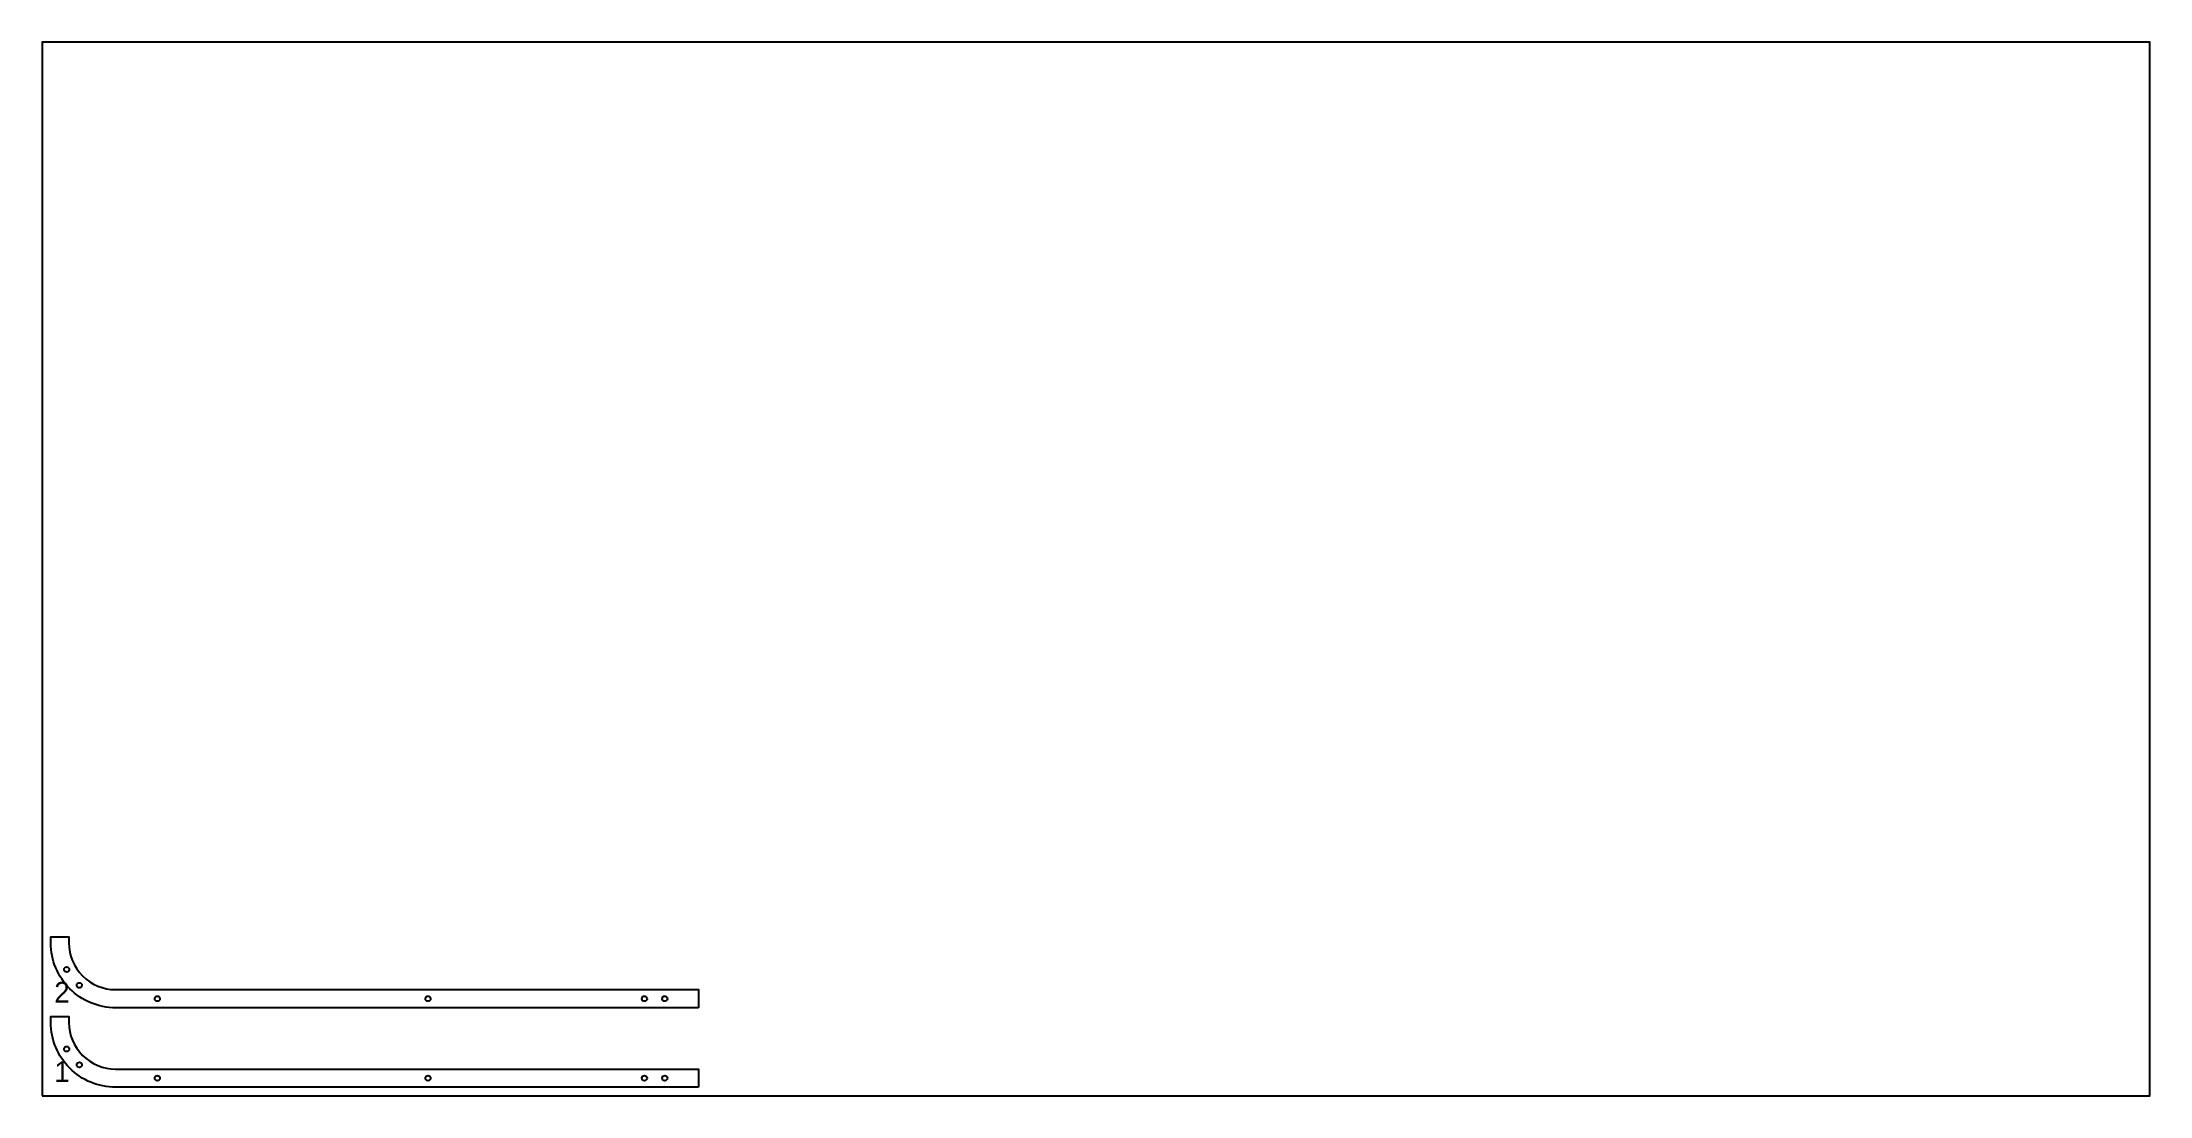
# Model space of a CAD drawing. Header units: millimetres. Extents: x 0 to 2440, y 0 to 1220.
import ezdxf

# ---------------------------------------------------------------- set-up
doc = ezdxf.new("R2010")
doc.units = ezdxf.units.MM
for name, color, linetype in [('A_SIDE_HOLES_15.5', 7, 'Continuous'), ('B_SIDE_HOLES_15.5', 7, 'Continuous'), ('OUTSIDE_THROUGH', 7, 'Continuous')]:
    doc.layers.add(name, color=color, linetype=linetype)
doc.layers.add('PART_LABELS', color=3, linetype='Continuous', plot=False)
doc.layers.add('SHEET_BOUNDARY', color=8, linetype='Continuous', plot=False)

msp = doc.modelspace()

# ---------------------------------------------------------------- linework, layer by layer
at = {"layer": 'A_SIDE_HOLES_15.5'}
for centre in [(43.1, 128), (446.7, 112.5), (720.8, 112.5), (28.4, 54.2), (133.3, 20.5), (697.3, 20.5)]:
    msp.add_circle(centre, 3, dxfattribs=at)
at = {"layer": 'B_SIDE_HOLES_15.5'}
for centre in [(28.4, 146.2), (133.3, 112.5), (697.3, 112.5), (43.1, 36), (446.7, 20.5), (720.8, 20.5)]:
    msp.add_circle(centre, 3, dxfattribs=at)
at = {"layer": 'OUTSIDE_THROUGH'}
for points in [[(760, 102), (85, 102, -0.414214), (10, 177), (10, 184), (31, 184), (31, 177, 0.414214), (85, 123), (760, 123)], [(760, 10), (85, 10, -0.414214), (10, 85), (10, 92), (31, 92), (31, 85, 0.414214), (85, 31), (760, 31)]]:
    msp.add_lwpolyline(points, format="xyb", close=True, dxfattribs=at)
at = {"layer": 'SHEET_BOUNDARY'}
msp.add_lwpolyline([(0, 0), (2440, 0), (2440, 1220), (0, 1220)], close=True, dxfattribs=at)

# ---------------------------------------------------------------- texts
at = {"layer": 'PART_LABELS'}
for s, p in [('2', (14, 108)), ('1', (14, 16))]:
    msp.add_text(s, height=24, dxfattribs=at).set_placement(p)

doc.saveas('drawing.dxf')
